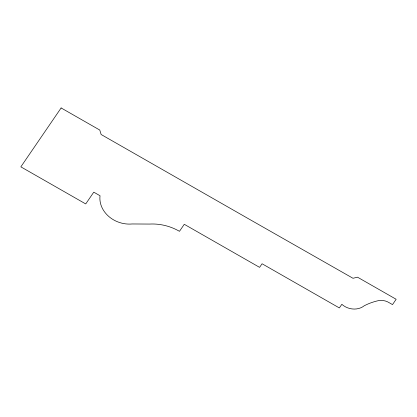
<?xml version="1.0" encoding="UTF-8"?>
<svg xmlns="http://www.w3.org/2000/svg" width="417" height="417" viewBox="0 0 417 417"><rect width="100%" height="100%" fill="white"/><g stroke="black" fill="none" stroke-linecap="round" stroke-linejoin="round"><path stroke-width="0.63" d="M61.122 107.951L20.85 166.847L85.72 203.934L93.768 192.159L100.033 195.74A27.413 23.352 16.9 0 0 132.22 223.965L149.583 224.065A46.475 39.584 16.9 0 1 179.472 231.326L184.272 224.299L259.598 267.365L262.064 263.752L339.355 307.939L341.841 304.311A16.2 13.797 16.9 0 0 364.234 305.77A59.621 50.78 16.9 0 1 378.662 300.589A13.281 11.311 16.9 0 1 389.462 302.867L392.506 304.603L396.15 299.27L357.505 277.18L352.99 278.275L249.83 219.514L101.138 134.509L99.767 130.047L61.122 107.951"/></g></svg>
